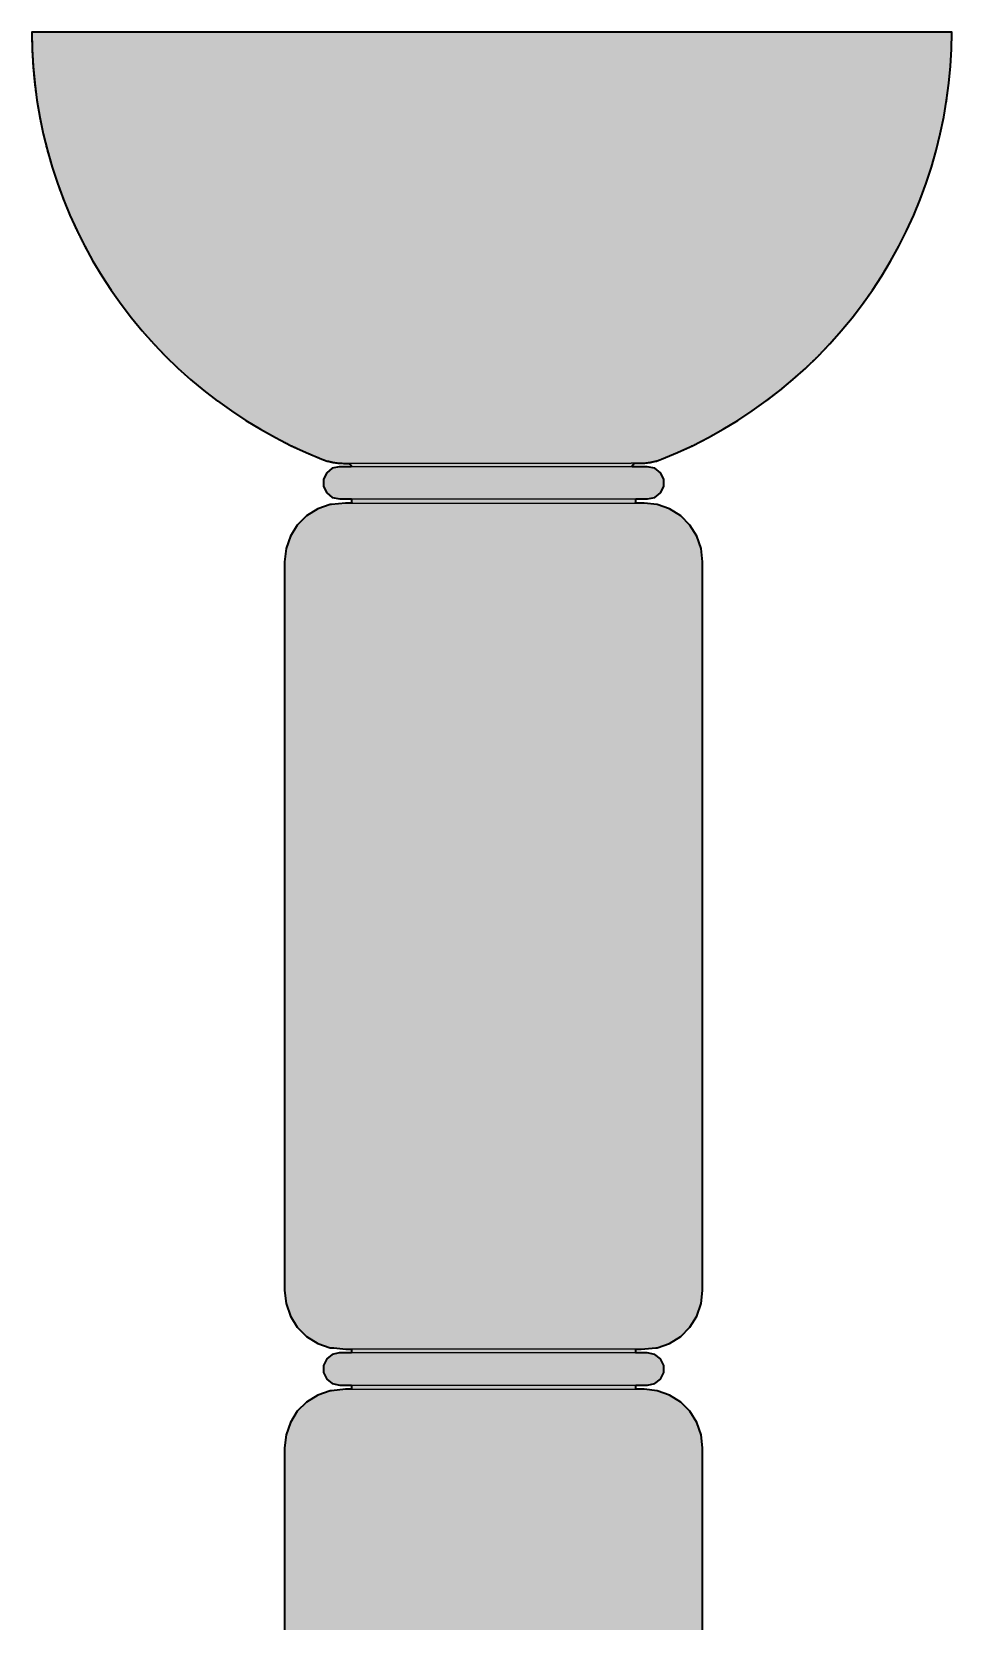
# Model space of a CAD drawing. Header units: millimetres. Extents: x -46 to 1833, y 45 to 2937.
# Drawn here: x 95 to 646, y 1987 to 2937 of the extents above; entities that cross this region are included whole.
import ezdxf

# ---------------------------------------------------------------- set-up
doc = ezdxf.new("R2010")
doc.units = ezdxf.units.MM
doc.layers.add('Blocks', color=7, linetype='Continuous')
doc.layers.add('Blocks$Fill', color=7, linetype='Continuous', true_color=0xffffff)
doc.layers.add('Blocks$Inner', color=7, linetype='Continuous', lineweight=25, true_color=0x007f00)
doc.layers.add('Blocks$Outline', color=7, linetype='Continuous', lineweight=35, true_color=0xff3f3f)

# ---------------------------------------------------------------- blocks, each defined once
blk = doc.blocks.new('Noctambule Floor 3 High Cylinder Bowl Floor Lamp Front')
at = {"layer": 'Blocks$Fill'}
blk.add_hatch(color=256, dxfattribs=at).paths.add_polyline_path([(690.96, 1900.76), (690.98, 1901.21), (690.87, 1901.21), (141, 1901.21), (141.19, 1890.96), (141.77, 1880.74), (142.72, 1870.54), (144.05, 1860.38), (145.76, 1850.28), (147.84, 1840.25), (150.3, 1830.3), (153.13, 1820.45), (156.32, 1810.72), (159.87, 1801.11), (163.77, 1791.64), (168.03, 1782.32), (172.63, 1773.17), (177.57, 1764.19), (182.83, 1755.41), (188.43, 1746.82), (194.33, 1738.45), (200.55, 1730.31), (207.06, 1722.4), (213.87, 1714.75), (220.95, 1707.35), (228.31, 1700.22), (235.92, 1693.37), (243.79, 1686.8), (251.89, 1680.54), (252.08, 1680.54), (260.4, 1674.58), (268.94, 1668.93), (277.69, 1663.61), (286.62, 1658.62), (295.73, 1653.96), (305.02, 1649.65), (314.46, 1645.69), (317.49, 1644.61), (317.82, 1644.61), (321.03, 1643.83), (321.15, 1643.83), (324.03, 1643.36), (327.3, 1643.21), (330, 1643.21), (330.3, 1643.18), (330.89, 1642.99), (331.16, 1642.83), (331.4, 1642.62), (331.61, 1642.38), (331.77, 1642.12), (331.89, 1641.83), (331.96, 1641.52), (331.99, 1641.21), (325.09, 1641.21), (324.75, 1641.21), (320.66, 1640.25), (317.3, 1637.57), (315.44, 1633.7), (315.44, 1629.41), (317.3, 1625.54), (320.66, 1622.86), (325.11, 1621.91), (326.35, 1621.91), (332.1, 1621.91), (332.1, 1619.71), (332.12, 1619.71), (332.36, 1619.71), (332.33, 1619.68), (331.49, 1619.41), (328.55, 1619.41), (320.11, 1618.53), (319.3, 1618.53), (311.9, 1615.94), (305.27, 1611.77), (299.73, 1606.23), (295.56, 1599.59), (292.97, 1592.2), (292.14, 1584.41), (292.14, 1148.41), (292.97, 1140.62), (295.56, 1133.22), (299.73, 1126.59), (305.27, 1121.04), (311.9, 1116.87), (319.3, 1114.28), (320.11, 1114.28), (321.55, 1114.14), (328.66, 1113.41), (330.73, 1113.41), (331.18, 1113.41), (332.1, 1113.19), (332.09, 1111.21), (324.75, 1111.21), (320.66, 1110.25), (317.3, 1107.57), (315.44, 1103.7), (315.44, 1099.41), (317.3, 1095.54), (320.66, 1092.86), (325.11, 1091.91), (326.35, 1091.91), (332.09, 1091.91), (332.1, 1089.71), (332.12, 1089.71), (332.36, 1089.71), (332.33, 1089.68), (331.49, 1089.41), (328.55, 1089.41), (320.11, 1088.53), (319.3, 1088.53), (311.9, 1085.94), (305.27, 1081.77), (299.73, 1076.23), (295.56, 1069.59), (292.97, 1062.2), (292.14, 1054.41), (292.14, 618.41), (292.97, 610.62), (295.56, 603.22), (299.73, 596.59), (305.27, 591.04), (311.9, 586.87), (319.3, 584.28), (320.11, 584.28), (328.66, 583.41), (330.73, 583.41), (331.18, 583.41), (332.1, 583.19), (332.09, 581.21), (325.27, 581.21), (320.58, 580.25), (317.22, 577.57), (315.36, 573.7), (315.36, 569.41), (317.22, 565.54), (320.58, 562.86), (324.84, 561.91), (325.22, 561.91), (332.09, 561.91), (332.1, 559.92), (331.18, 559.71), (328.55, 559.71), (320.11, 558.83), (319.3, 558.83), (311.9, 556.24), (305.27, 552.07), (299.73, 546.53), (295.56, 539.9), (292.97, 532.5), (292.14, 524.71), (292.14, 88.71), (292.97, 80.92), (295.56, 73.52), (299.73, 66.89), (305.27, 61.35), (311.9, 57.18), (319.3, 54.59), (320.11, 54.59), (328.66, 53.71), (330.73, 53.71), (331.18, 53.71), (332.1, 53.5), (332.09, 51.51), (325.27, 51.51), (320.58, 50.55), (317.22, 47.88), (315.36, 44.01), (315.36, 39.71), (317.22, 35.84), (320.58, 33.17), (324.84, 32.21), (325.22, 32.21), (327.11, 32.21), (328.56, 12.94), (328.87, 12.27), (329.55, 12), (142.93, 12), (142.42, 11.5), (142.44, 7.5), (142.93, 7), (143.1, 7), (167.16, 7), (167.16, 0), (167.31, 0), (192.16, 0), (192.16, 7), (257.97, 7), (257.97, 0), (258.13, 0), (282.97, 0), (282.97, 7), (404.88, 7), (404.88, 0), (405.04, 0), (429.88, 0), (429.88, 7), (551.87, 7), (551.87, 0), (552.02, 0), (576.87, 0), (576.87, 7), (642.68, 7), (642.68, 0), (642.83, 0), (667.68, 0), (667.68, 7), (691.91, 7), (692.4, 7.5), (692.42, 11.5), (691.91, 12), (691.74, 12), (506.6, 12), (507.28, 12.27), (507.59, 12.94), (509.04, 32.21), (509.07, 32.21), (512.99, 33.17), (513.6, 33.17), (516.96, 35.84), (518.82, 39.71), (518.82, 44.01), (516.96, 47.88), (513.6, 50.55), (509.4, 51.51), (509.19, 51.51), (502.08, 51.51), (502.08, 53.5), (503, 53.71), (507.09, 53.71), (514.88, 54.59), (522.28, 57.18), (528.91, 61.35), (534.45, 66.89), (538.62, 73.52), (541.21, 80.92), (542.04, 88.71), (542.04, 524.71), (541.21, 532.5), (538.62, 539.9), (534.45, 546.53), (528.91, 552.07), (522.28, 556.24), (514.88, 558.83), (507.08, 559.71), (507.06, 559.71), (503, 559.71), (502.08, 559.92), (502.08, 561.91), (509.07, 561.91), (512.99, 562.86), (513.6, 562.86), (516.96, 565.54), (518.82, 569.41), (518.82, 573.7), (516.96, 577.57), (513.6, 580.25), (509.4, 581.21), (509.19, 581.21), (502.08, 581.21), (502.08, 583.19), (503, 583.4), (507.09, 583.41), (514.88, 584.28), (522.28, 586.87), (528.91, 591.04), (534.45, 596.59), (538.62, 603.22), (541.21, 610.62), (542.04, 618.41), (542.04, 1054.41), (541.21, 1062.2), (538.62, 1069.59), (534.45, 1076.23), (528.91, 1081.77), (522.28, 1085.94), (514.88, 1088.53), (507.08, 1089.41), (507.06, 1089.41), (502.99, 1089.41), (501.85, 1089.68), (501.82, 1089.71), (502.08, 1089.71), (502.09, 1091.91), (509.1, 1091.91), (513.52, 1092.86), (516.88, 1095.54), (518.74, 1099.41), (518.74, 1103.7), (516.88, 1107.57), (513.52, 1110.25), (513.52, 1110.25), (508.91, 1111.21), (502.08, 1111.21), (502.08, 1113.19), (502.99, 1113.4), (505.2, 1113.41), (514.14, 1114.28), (514.88, 1114.28), (522.28, 1116.87), (528.91, 1121.04), (534.45, 1126.59), (538.62, 1133.22), (541.21, 1140.62), (542.04, 1148.41), (542.04, 1584.41), (541.21, 1592.2), (538.62, 1599.59), (534.45, 1606.23), (528.91, 1611.77), (522.28, 1615.94), (514.88, 1618.53), (507.08, 1619.41), (507.06, 1619.41), (502.99, 1619.41), (501.85, 1619.68), (501.82, 1619.71), (501.82, 1619.71), (502.08, 1619.71), (502.08, 1621.91), (509.1, 1621.91), (513.52, 1622.86), (516.88, 1625.54), (518.74, 1629.41), (518.74, 1633.7), (516.88, 1637.57), (513.52, 1640.25), (513.52, 1640.25), (508.91, 1641.21), (507.5, 1641.21), (499.98, 1641.21), (500.01, 1641.52), (500.08, 1641.83), (500.2, 1642.12), (500.37, 1642.38), (500.57, 1642.62), (500.81, 1642.83), (501.08, 1642.99), (501.37, 1643.18), (501.59, 1643.33), (502.56, 1643.36), (504.32, 1643.36), (507.56, 1643.36), (510.82, 1643.83), (514.02, 1644.61), (514.44, 1644.61), (517.47, 1645.69), (527.05, 1649.65), (536.34, 1653.96), (545.46, 1658.62), (554.4, 1663.61), (563.15, 1668.93), (571.7, 1674.58), (580.03, 1680.54), (580.08, 1680.54), (588.18, 1686.8), (596.05, 1693.37), (603.67, 1700.22), (611.02, 1707.35), (618.11, 1714.75), (624.91, 1722.4), (631.42, 1730.31), (637.64, 1738.45), (643.55, 1746.82), (649.14, 1755.41), (654.41, 1764.19), (659.35, 1773.17), (663.95, 1782.32), (668.2, 1791.64), (672.11, 1801.11), (675.66, 1810.72), (678.85, 1820.45), (681.67, 1830.3), (684.13, 1840.25), (686.21, 1850.28), (687.92, 1860.38), (689.25, 1870.54), (690.21, 1880.74), (690.78, 1890.96)], flags=0)
at = {"layer": 'Blocks$Inner'}
for points in [[(325.09, 1641.21), (324.75, 1641.21), (320.66, 1640.25), (317.3, 1637.57), (315.44, 1633.7), (315.44, 1629.41), (317.3, 1625.54), (320.66, 1622.86), (325.11, 1621.91), (326.35, 1621.91), (328.48, 1621.91), (331.45, 1621.91), (335.25, 1621.91), (339.84, 1621.91), (345.17, 1621.91), (351.2, 1621.91), (357.85, 1621.91), (365.08, 1621.91), (372.82, 1621.91), (380.97, 1621.91), (389.48, 1621.91), (398.25, 1621.91), (407.2, 1621.91), (416.25, 1621.91), (425.3, 1621.91), (434.28, 1621.91), (443.09, 1621.91), (451.65, 1621.91), (459.88, 1621.91), (467.69, 1621.91), (475.02, 1621.91), (481.79, 1621.91), (487.94, 1621.91), (493.41, 1621.91), (498.13, 1621.91), (503.68, 1621.91), (506.49, 1621.91), (508.37, 1621.91), (509.1, 1621.91), (513.52, 1622.86), (516.88, 1625.54), (518.74, 1629.41), (518.74, 1633.7), (516.88, 1637.57), (513.52, 1640.25), (513.52, 1640.25), (508.91, 1641.21), (507.5, 1641.21), (505.22, 1641.21), (502.08, 1641.21), (498.13, 1641.21), (491.02, 1641.21), (486.38, 1641.21), (480.98, 1641.21), (474.79, 1641.21), (467.81, 1641.21), (460.08, 1641.21), (451.65, 1641.21), (447.2, 1641.21), (440.25, 1641.21), (433.03, 1641.21), (423.06, 1641.21), (412.85, 1641.21), (407.7, 1641.21), (399.98, 1641.21), (392.33, 1641.21), (382.36, 1641.21), (372.82, 1641.21), (363.85, 1641.21), (355.6, 1641.21), (351.79, 1641.21), (346.5, 1641.21), (341.75, 1641.21), (336.32, 1641.21), (331.94, 1641.21), (330.15, 1641.21), (327.96, 1641.21), (326.35, 1641.21), (325.09, 1641.21), (320.66, 1640.25)], [(501.59, 1643.33), (501.37, 1643.18), (501.08, 1642.99), (500.81, 1642.83), (500.57, 1642.62), (500.37, 1642.38), (500.2, 1642.12), (500.08, 1641.83), (500.01, 1641.52)], [(332.1, 1621.91), (332.1, 1619.71), (332.12, 1619.71), (332.29, 1619.71), (332.36, 1619.71), (332.33, 1619.68), (331.49, 1619.41)], [(502.08, 1621.91), (502.08, 1621.91), (502.08, 1619.71), (501.82, 1619.71), (501.82, 1619.71), (501.85, 1619.68), (502.99, 1619.41)], [(332.09, 1111.21), (332.1, 1113.19), (331.18, 1113.41)], [(502.99, 1113.4), (502.08, 1113.19), (502.08, 1111.21)], [(292.14, 618.41), (292.14, 1054.41), (292.97, 1062.2), (295.56, 1069.59), (299.73, 1076.23), (305.27, 1081.77), (311.9, 1085.94), (319.3, 1088.53), (320.11, 1088.53), (328.55, 1089.41), (330.64, 1089.41), (332.98, 1089.41), (335.47, 1089.41), (337.99, 1089.41), (340.44, 1089.41), (342.76, 1089.41), (344.94, 1089.41), (349.04, 1089.41), (352.36, 1089.41), (357.72, 1089.41), (363.51, 1089.41), (370.89, 1089.41), (377.66, 1089.41), (383.8, 1089.41), (389.32, 1089.41), (394.23, 1089.41), (398.59, 1089.41), (402.45, 1089.41), (405.85, 1089.41), (411.85, 1089.41), (420.92, 1089.41), (430.01, 1089.41), (438.71, 1089.41), (446.11, 1089.41), (452.38, 1089.41), (457.69, 1089.41), (462.19, 1089.41), (466.02, 1089.41), (469.26, 1089.41), (472.02, 1089.41), (476.67, 1089.41), (483.16, 1089.41), (489.01, 1089.41), (497.35, 1089.38), (499.93, 1089.41), (502.64, 1089.41), (504.48, 1089.41), (505.7, 1089.41), (507.06, 1089.41), (507.08, 1089.41), (514.88, 1088.53), (522.28, 1085.94), (528.91, 1081.77), (534.45, 1076.23), (538.62, 1069.59), (541.21, 1062.2), (542.04, 1054.41), (542.04, 618.41)], [(331.49, 1089.41), (332.33, 1089.68), (332.36, 1089.71), (332.29, 1089.71), (332.12, 1089.71), (332.1, 1089.71), (332.09, 1091.91)], [(502.09, 1091.91), (502.08, 1089.71), (501.82, 1089.71), (501.85, 1089.68), (502.99, 1089.41)]]:
    blk.add_lwpolyline(points, dxfattribs=at)
for points in [[(292.97, 1592.2), (295.56, 1599.59), (299.73, 1606.23), (305.27, 1611.77), (311.9, 1615.94), (319.3, 1618.53), (320.11, 1618.53), (328.55, 1619.41), (330.64, 1619.41), (332.98, 1619.41), (335.47, 1619.41), (337.99, 1619.41), (340.44, 1619.41), (342.76, 1619.41), (344.94, 1619.41), (349.04, 1619.41), (352.36, 1619.41), (357.72, 1619.41), (363.51, 1619.41), (370.89, 1619.41), (377.66, 1619.41), (383.8, 1619.41), (389.32, 1619.41), (394.23, 1619.41), (398.59, 1619.41), (402.45, 1619.41), (405.85, 1619.41), (411.85, 1619.41), (420.92, 1619.41), (430.01, 1619.41), (438.71, 1619.41), (446.11, 1619.41), (452.38, 1619.41), (457.69, 1619.41), (462.19, 1619.41), (466.02, 1619.41), (469.26, 1619.41), (472.02, 1619.41), (476.67, 1619.41), (483.16, 1619.41), (489.01, 1619.41), (497.35, 1619.38), (499.93, 1619.41), (502.64, 1619.41), (504.48, 1619.41), (505.7, 1619.41), (507.06, 1619.41), (507.08, 1619.41), (514.88, 1618.53), (522.28, 1615.94), (528.91, 1611.77), (534.45, 1606.23), (538.62, 1599.59), (541.21, 1592.2), (542.04, 1584.41), (542.04, 1148.41), (541.21, 1140.62), (538.62, 1133.22), (534.45, 1126.59), (528.91, 1121.04), (522.28, 1116.87), (514.88, 1114.28), (514.14, 1114.28), (505.2, 1113.41), (502.97, 1113.41), (499.92, 1113.41), (496.07, 1113.41), (491.46, 1113.41), (486.14, 1113.41), (480.15, 1113.41), (473.55, 1113.41), (466.41, 1113.41), (458.79, 1113.41), (450.77, 1113.41), (442.43, 1113.41), (433.84, 1113.41), (425.09, 1113.41), (416.27, 1113.41), (407.45, 1113.41), (398.73, 1113.41), (390.18, 1113.41), (381.89, 1113.41), (373.94, 1113.41), (366.41, 1113.41), (359.36, 1113.41), (352.87, 1113.41), (347, 1113.41), (341.8, 1113.41), (337.33, 1113.41), (333.63, 1113.41), (330.73, 1113.41), (328.66, 1113.41), (321.55, 1114.14), (320.11, 1114.28), (319.3, 1114.28), (311.9, 1116.87), (305.27, 1121.04), (299.73, 1126.59), (295.56, 1133.22), (292.97, 1140.62), (292.14, 1148.41), (292.14, 1584.41)], [(508.91, 1111.21), (507.5, 1111.21), (505.22, 1111.21), (502.08, 1111.21), (498.13, 1111.21), (491.02, 1111.21), (486.38, 1111.21), (480.98, 1111.21), (474.79, 1111.21), (467.81, 1111.21), (460.08, 1111.21), (451.65, 1111.21), (447.2, 1111.21), (440.25, 1111.21), (433.03, 1111.21), (423.06, 1111.21), (412.85, 1111.21), (407.7, 1111.21), (399.98, 1111.21), (392.33, 1111.21), (382.36, 1111.21), (372.82, 1111.21), (363.85, 1111.21), (355.6, 1111.21), (351.79, 1111.21), (346.5, 1111.21), (341.75, 1111.21), (336.32, 1111.21), (331.94, 1111.21), (330.15, 1111.21), (327.96, 1111.21), (326.35, 1111.21), (325.09, 1111.21), (324.75, 1111.21), (320.66, 1110.25), (317.3, 1107.57), (315.44, 1103.7), (315.44, 1099.41), (317.3, 1095.54), (320.66, 1092.86), (325.11, 1091.91), (326.35, 1091.91), (328.48, 1091.91), (331.45, 1091.91), (335.25, 1091.91), (339.84, 1091.91), (345.17, 1091.91), (351.2, 1091.91), (357.85, 1091.91), (365.08, 1091.91), (372.82, 1091.91), (380.97, 1091.91), (389.48, 1091.91), (398.25, 1091.91), (407.2, 1091.91), (416.25, 1091.91), (425.3, 1091.91), (434.28, 1091.91), (443.09, 1091.91), (451.65, 1091.91), (459.88, 1091.91), (467.69, 1091.91), (475.02, 1091.91), (481.79, 1091.91), (487.94, 1091.91), (493.41, 1091.91), (498.13, 1091.91), (503.68, 1091.91), (506.49, 1091.91), (508.37, 1091.91), (509.1, 1091.91), (513.52, 1092.86), (516.88, 1095.54), (518.74, 1099.41), (518.74, 1103.7), (516.88, 1107.57), (513.52, 1110.25), (513.52, 1110.25)]]:
    blk.add_lwpolyline(points, close=True, dxfattribs=at)
for points, knots in [([(499.95, 1641.21), (499.98, 1641.21), (500.01, 1641.52), (499.95, 1641.21), (499.79, 1641.21), (499.5, 1641.21), (499.09, 1641.21), (498.54, 1641.21), (497.87, 1641.21), (497.07, 1641.21), (496.14, 1641.21), (495.1, 1641.21), (493.93, 1641.21), (492.64, 1641.21), (491.23, 1641.21), (489.7, 1641.21), (488.07, 1641.21), (486.32, 1641.21), (484.46, 1641.21), (482.5, 1641.21), (480.43, 1641.21), (478.27, 1641.21), (476, 1641.21), (473.65, 1641.21), (471.21, 1641.21), (468.68, 1641.21), (466.07, 1641.21), (463.39, 1641.21), (460.63, 1641.21), (457.8, 1641.21), (454.91, 1641.21), (451.95, 1641.21), (448.95, 1641.21), (445.89, 1641.21), (442.78, 1641.21), (439.64, 1641.21), (436.45, 1641.21), (433.24, 1641.21), (430, 1641.21), (426.74, 1641.21), (423.46, 1641.21), (420.17, 1641.21), (416.87, 1641.21), (413.57, 1641.21), (410.28, 1641.21), (406.99, 1641.21), (403.72, 1641.21), (400.47, 1641.21), (397.24, 1641.21), (394.04, 1641.21), (390.87, 1641.21), (387.74, 1641.21), (384.66, 1641.21), (381.62, 1641.21), (378.64, 1641.21), (375.72, 1641.21), (372.85, 1641.21), (370.06, 1641.21), (367.33, 1641.21), (364.68, 1641.21), (362.11, 1641.21), (359.62, 1641.21), (357.22, 1641.21), (354.91, 1641.21), (352.69, 1641.21), (350.57, 1641.21), (348.55, 1641.21), (346.64, 1641.21), (344.83, 1641.21), (343.13, 1641.21), (341.55, 1641.21), (340.08, 1641.21), (338.72, 1641.21), (337.49, 1641.21), (336.38, 1641.21), (335.38, 1641.21), (334.52, 1641.21), (333.78, 1641.21), (333.16, 1641.21), (332.68, 1641.21), (332.32, 1641.21), (332.09, 1641.21), (331.99, 1641.21), (331.96, 1641.52), (331.89, 1641.83), (331.77, 1642.12), (331.61, 1642.38), (331.4, 1642.62), (331.16, 1642.83), (330.89, 1642.99), (330.3, 1643.18), (330, 1643.21), (327.3, 1643.21), (324.03, 1643.36), (321.15, 1643.83), (321.03, 1643.83), (317.82, 1644.61), (317.49, 1644.61), (314.46, 1645.69), (305.02, 1649.65), (295.73, 1653.96), (286.62, 1658.62), (277.69, 1663.61), (268.94, 1668.93), (260.4, 1674.58), (252.08, 1680.54), (251.89, 1680.54), (243.79, 1686.8), (235.92, 1693.37), (228.31, 1700.22), (220.95, 1707.35), (213.87, 1714.75), (207.06, 1722.4), (200.55, 1730.31), (194.33, 1738.45), (188.43, 1746.82), (182.83, 1755.41), (177.57, 1764.19), (172.63, 1773.17), (168.03, 1782.32), (163.77, 1791.64), (159.87, 1801.11), (156.32, 1810.72), (153.13, 1820.45), (150.3, 1830.3), (147.84, 1840.25), (145.76, 1850.28), (144.05, 1860.38), (142.72, 1870.54), (141.77, 1880.74), (141.19, 1890.96), (141, 1901.21), (141.11, 1901.21), (141.33, 1901.21), (141.65, 1901.21), (142.08, 1901.21), (142.61, 1901.21), (143.25, 1901.21), (143.99, 1901.21), (144.84, 1901.21), (145.79, 1901.21), (146.85, 1901.21), (148.01, 1901.21), (149.27, 1901.21), (150.64, 1901.21), (152.11, 1901.21), (153.68, 1901.21), (155.35, 1901.21), (157.13, 1901.21), (159, 1901.21), (160.97, 1901.21), (163.04, 1901.21), (165.21, 1901.21), (167.47, 1901.21), (169.83, 1901.21), (172.29, 1901.21), (174.83, 1901.21), (177.48, 1901.21), (180.21, 1901.21), (183.03, 1901.21), (185.95, 1901.21), (188.95, 1901.21), (192.04, 1901.21), (195.22, 1901.21), (198.48, 1901.21), (201.83, 1901.21), (205.25, 1901.21), (208.76, 1901.21), (212.35, 1901.21), (216.02, 1901.21), (219.77, 1901.21), (223.59, 1901.21), (227.48, 1901.21), (231.45, 1901.21), (235.49, 1901.21), (239.6, 1901.21), (243.77, 1901.21), (248.01, 1901.21), (252.32, 1901.21), (256.69, 1901.21), (261.12, 1901.21), (265.62, 1901.21), (270.17, 1901.21), (274.77, 1901.21), (279.43, 1901.21), (284.14, 1901.21), (288.91, 1901.21), (293.72, 1901.21), (298.58, 1901.21), (303.49, 1901.21), (308.43, 1901.21), (313.42, 1901.21), (318.45, 1901.21), (323.52, 1901.21), (328.62, 1901.21), (333.76, 1901.21), (338.93, 1901.21), (344.13, 1901.21), (349.35, 1901.21), (354.6, 1901.21), (359.88, 1901.21), (365.17, 1901.21), (370.49, 1901.21), (375.82, 1901.21), (381.17, 1901.21), (386.54, 1901.21), (391.91, 1901.21), (397.29, 1901.21), (402.68, 1901.21), (408.08, 1901.21), (413.48, 1901.21), (418.88, 1901.21), (424.28, 1901.21), (429.67, 1901.21), (435.06, 1901.21), (440.44, 1901.21), (445.82, 1901.21), (451.18, 1901.21), (456.53, 1901.21), (461.86, 1901.21), (467.17, 1901.21), (472.47, 1901.21), (477.74, 1901.21), (482.99, 1901.21), (488.21, 1901.21), (493.41, 1901.21), (498.58, 1901.21), (503.71, 1901.21), (508.81, 1901.21), (513.88, 1901.21), (518.9, 1901.21), (523.89, 1901.21), (528.83, 1901.21), (533.74, 1901.21), (538.59, 1901.21), (543.4, 1901.21), (548.16, 1901.21), (552.87, 1901.21), (557.53, 1901.21), (562.13, 1901.21), (566.68, 1901.21), (571.16, 1901.21), (575.59, 1901.21), (579.96, 1901.21), (584.26, 1901.21), (588.5, 1901.21), (592.67, 1901.21), (596.77, 1901.21), (600.81, 1901.21), (604.77, 1901.21), (608.66, 1901.21), (612.47, 1901.21), (616.21, 1901.21), (619.88, 1901.21), (623.46, 1901.21), (626.96, 1901.21), (630.39, 1901.21), (633.73, 1901.21), (636.98, 1901.21), (640.15, 1901.21), (643.24, 1901.21), (646.23, 1901.21), (649.14, 1901.21), (651.96, 1901.21), (654.69, 1901.21), (657.32, 1901.21), (659.86, 1901.21), (662.31, 1901.21), (664.67, 1901.21), (666.92, 1901.21), (669.08, 1901.21), (671.15, 1901.21), (673.11, 1901.21), (674.98, 1901.21), (676.74, 1901.21), (678.41, 1901.21), (679.97, 1901.21), (681.43, 1901.21), (682.79, 1901.21), (684.05, 1901.21), (685.2, 1901.21), (686.25, 1901.21), (687.2, 1901.21), (688.04, 1901.21), (688.77, 1901.21), (689.41, 1901.21), (689.93, 1901.21), (690.35, 1901.21), (690.66, 1901.21), (690.87, 1901.21), (690.98, 1901.21), (690.7, 1890.96), (690.12, 1880.74), (689.17, 1870.54), (687.84, 1860.38), (686.13, 1850.28), (684.05, 1840.25), (681.59, 1830.3), (678.77, 1820.45), (675.58, 1810.72), (672.03, 1801.11), (668.13, 1791.64), (663.87, 1782.32), (659.27, 1773.17), (654.34, 1764.19), (649.07, 1755.41), (643.48, 1746.82), (637.57, 1738.45), (631.36, 1730.31), (624.85, 1722.4), (618.05, 1714.75), (610.96, 1707.35), (603.61, 1700.22), (596, 1693.37), (588.13, 1686.8), (580.03, 1680.54), (571.7, 1674.58), (563.15, 1668.93), (554.4, 1663.61), (545.46, 1658.62), (536.34, 1653.96), (527.05, 1649.65), (517.47, 1645.69), (514.44, 1644.61), (514.02, 1644.61), (510.82, 1643.83), (507.56, 1643.36), (506.82, 1643.36), (505.74, 1643.36), (504.32, 1643.36), (502.56, 1643.36), (498.47, 1643.21), (497.64, 1643.21), (495.84, 1643.21), (493.84, 1643.21), (491.66, 1643.21), (489.3, 1643.21), (487.41, 1643.21), (485.43, 1643.21), (484.05, 1643.21), (481.18, 1643.21), (478.15, 1643.21), (475.77, 1643.21), (473.32, 1643.21), (471.64, 1643.21), (468.18, 1643.21), (464.6, 1643.21), (460.9, 1643.21), (457.09, 1643.21), (454.17, 1643.21), (451.2, 1643.21), (449.19, 1643.21), (445.11, 1643.21), (440.96, 1643.21), (437.81, 1643.21), (434.63, 1643.21), (432.5, 1643.21), (428.2, 1643.21), (423.88, 1643.21), (419.53, 1643.21), (415.18, 1643.21), (411.91, 1643.21), (408.65, 1643.21), (406.49, 1643.21), (402.17, 1643.21), (397.89, 1643.21), (394.7, 1643.21), (391.55, 1643.21), (389.46, 1643.21), (385.34, 1643.21), (381.29, 1643.21), (378.31, 1643.21), (375.38, 1643.21), (373.45, 1643.21), (371.54, 1643.21), (368.73, 1643.21), (366, 1643.21), (362.91, 1643.21), (359.92, 1643.21), (357.39, 1643.21), (354.95, 1643.21), (350.89, 1643.21), (347.56, 1643.21), (344.83, 1643.21), (342.59, 1643.21), (340.74, 1643.21), (339.21, 1643.21), (337.94, 1643.21), (336.89, 1643.21), (336, 1643.21), (335.26, 1643.21), (334.64, 1643.21), (333.61, 1643.21), (330, 1643.21)], [0, 0, 0.030098, 0.344262, 0.662637, 0.822215, 1.110997, 1.528573, 2.074275, 2.747274, 3.546519, 4.470792, 5.518656, 6.6885, 7.978525, 9.386735, 10.910964, 12.548862, 14.297891, 16.155372, 18.118434, 20.184045, 22.349024, 24.610033, 26.963582, 29.406047, 31.933665, 34.542527, 37.228618, 39.987798, 42.815809, 45.708292, 48.660784, 51.668737, 54.727509, 57.832384, 60.97858, 64.161239, 67.375455, 70.616275, 73.8787, 77.157698, 80.448215, 83.745177, 87.0435, 90.338098, 93.623892, 96.895814, 100.14882, 103.377894, 106.578057, 109.744375, 112.871964, 115.956004, 118.991738, 121.974485, 124.899645, 127.762714, 130.559268, 133.284998, 135.935702, 138.507295, 140.995813, 143.397408, 145.708389, 147.925191, 150.044389, 152.062721, 153.977075, 155.784502, 157.4822, 159.067569, 160.538154, 161.891694, 163.126092, 164.239459, 165.230069, 166.096397, 166.837106, 167.451053, 167.937293, 168.295074, 168.523851, 168.623262, 168.937426, 169.251272, 169.56522, 169.878967, 170.192812, 170.508104, 170.820516, 171.839895, 172.144239, 174.836836, 178.117798, 181.027401, 181.155107, 184.455629, 184.785562, 188.004444, 198.242976, 208.477342, 218.712145, 228.947316, 239.182815, 249.418853, 259.655211, 259.840929, 270.084984, 280.329059, 290.573231, 300.817328, 311.061534, 321.305796, 331.549929, 341.794182, 352.038432, 362.282678, 372.52708, 382.771345, 393.0157, 403.260048, 413.504466, 423.748856, 433.993272, 444.237635, 454.482027, 464.726518, 474.970982, 485.215409, 495.459847, 505.704412, 515.94883, 516.05856, 516.274262, 516.59586, 517.02322, 517.556191, 518.194561, 518.938046, 519.786415, 520.739289, 521.79636, 522.957154, 524.221287, 525.588227, 527.057476, 528.628445, 530.300541, 532.073117, 533.945504, 535.916939, 537.986679, 540.153962, 542.417908, 544.77768, 547.232342, 549.780941, 552.422524, 555.15606, 557.980481, 560.894719, 563.897629, 566.988087, 570.164852, 573.426743, 576.772499, 580.200806, 583.710347, 587.299786, 590.967732, 594.712773, 598.533459, 602.428303, 606.395836, 610.434494, 614.542752, 618.719006, 622.961655, 627.269059, 631.639557, 636.071473, 640.563088, 645.112677, 649.718476, 654.37871, 659.091606, 663.855324, 668.668023, 673.527871, 678.43297, 683.381453, 688.371392, 693.40087, 698.467942, 703.570671, 708.707075, 713.87518, 719.072996, 724.298511, 729.549723, 734.824591, 740.121093, 745.437184, 750.770817, 756.119931, 761.482466, 766.856356, 772.239529, 777.629907, 783.025416, 788.423973, 793.823497, 799.221907, 804.617122, 810.007061, 815.389648, 820.762806, 826.124466, 831.472559, 836.80502, 842.119799, 847.414847, 852.688113, 857.93758, 863.161211, 868.357001, 873.52294, 878.657036, 883.757325, 888.821812, 893.848572, 898.83565, 903.781128, 908.68311, 913.539696, 918.349009, 923.109208, 927.818451, 932.474919, 937.076817, 941.622382, 946.109839, 950.537491, 954.903603, 959.206505, 963.444519, 967.616043, 971.719456, 975.753155, 979.715634, 983.605309, 987.420712, 991.160355, 994.822827, 998.406659, 1001.910534, 1005.333081, 1008.672963, 1011.928902, 1015.09964, 1018.183956, 1021.180668, 1024.088612, 1026.906681, 1029.63377, 1032.26883, 1034.810849, 1037.258873, 1039.611912, 1041.869088, 1044.029522, 1046.092377, 1048.056851, 1049.922238, 1051.687756, 1053.352757, 1054.916573, 1056.378632, 1057.738343, 1058.995209, 1060.148754, 1061.198464, 1062.144013, 1062.984982, 1063.721104, 1064.352055, 1064.877568, 1065.29749, 1065.61163, 1065.819893, 1065.922184, 1076.168586, 1086.413142, 1096.657553, 1106.90193, 1117.146312, 1127.390671, 1137.634885, 1147.879016, 1158.123124, 1168.36715, 1178.611125, 1188.854934, 1199.098673, 1209.34222, 1219.585818, 1229.829138, 1240.072365, 1250.315483, 1260.55838, 1270.801273, 1281.044002, 1291.286524, 1301.52898, 1311.77124, 1322.013363, 1332.255366, 1342.497324, 1352.739023, 1362.980697, 1373.222252, 1383.463624, 1393.828015, 1397.046591, 1397.463766, 1400.760127, 1404.055951, 1404.79297, 1405.874541, 1407.296574, 1409.053681, 1413.15067, 1413.97761, 1415.778505, 1417.771761, 1419.95259, 1422.315728, 1424.204318, 1426.189705, 1427.565753, 1430.439979, 1433.471266, 1435.843407, 1438.296577, 1439.975401, 1443.432585, 1447.015516, 1450.715562, 1454.523813, 1457.445497, 1460.418927, 1462.42798, 1466.504857, 1470.6519, 1473.802222, 1476.982125, 1479.116367, 1483.413405, 1487.739871, 1492.085344, 1496.439356, 1499.704159, 1502.96344, 1505.131044, 1509.447781, 1513.731231, 1516.915759, 1520.071441, 1522.157089, 1526.279198, 1530.327474, 1533.309347, 1536.24016, 1538.163697, 1540.074736, 1542.882039, 1545.616404, 1548.711578, 1551.701409, 1554.228522, 1556.670295, 1560.731446, 1564.055826, 1566.782729, 1569.025146, 1570.874383, 1572.40409, 1573.673622, 1574.730774, 1575.614106, 1576.35471, 1576.977746, 1578.011242, 1578.148641, 1578.148641]), ([(580.03, 1680.54), (580.08, 1680.54), (588.18, 1686.8), (596.05, 1693.37), (603.67, 1700.22), (611.02, 1707.35), (618.11, 1714.75), (624.91, 1722.4), (631.42, 1730.31), (637.64, 1738.45), (643.55, 1746.82), (649.14, 1755.41), (654.41, 1764.19), (659.35, 1773.17), (663.95, 1782.32), (668.2, 1791.64), (672.11, 1801.11), (675.66, 1810.72), (678.85, 1820.45), (681.67, 1830.3), (684.13, 1840.25), (686.21, 1850.28), (687.92, 1860.38), (689.25, 1870.54), (690.21, 1880.74), (690.78, 1890.96), (690.96, 1900.77)], [0.734415, 0.734415, 1, 2, 3, 4, 5, 6, 7, 8, 9, 10, 11, 12, 13, 14, 15, 16, 17, 18, 19, 20, 21, 22, 23, 24, 25, 25.956928, 25.956928])]:
    blk.add_open_spline(points, degree=1, knots=knots, dxfattribs=at)
at = {"layer": 'Blocks$Outline'}
for points in [[(690.96, 1900.76), (690.98, 1901.21), (690.87, 1901.21), (690.66, 1901.21), (690.35, 1901.21), (689.93, 1901.21), (689.41, 1901.21), (688.77, 1901.21), (688.04, 1901.21), (687.2, 1901.21), (686.25, 1901.21), (685.2, 1901.21), (684.05, 1901.21), (682.79, 1901.21), (681.43, 1901.21), (679.97, 1901.21), (678.41, 1901.21), (676.74, 1901.21), (674.98, 1901.21), (673.11, 1901.21), (671.15, 1901.21), (669.08, 1901.21), (666.92, 1901.21), (664.67, 1901.21), (662.31, 1901.21), (659.86, 1901.21), (657.32, 1901.21), (654.69, 1901.21), (651.96, 1901.21), (649.14, 1901.21), (646.23, 1901.21), (643.24, 1901.21), (640.15, 1901.21), (636.98, 1901.21), (633.73, 1901.21), (630.39, 1901.21), (626.96, 1901.21), (623.46, 1901.21), (619.88, 1901.21), (616.21, 1901.21), (612.47, 1901.21), (608.66, 1901.21), (604.77, 1901.21), (600.81, 1901.21), (596.77, 1901.21), (592.67, 1901.21), (588.5, 1901.21), (584.26, 1901.21), (579.96, 1901.21), (575.59, 1901.21), (571.16, 1901.21), (566.68, 1901.21), (562.13, 1901.21), (557.53, 1901.21), (552.87, 1901.21), (548.16, 1901.21), (543.4, 1901.21), (538.59, 1901.21), (533.74, 1901.21), (528.83, 1901.21), (523.89, 1901.21), (518.9, 1901.21), (513.88, 1901.21), (508.81, 1901.21), (503.71, 1901.21), (498.58, 1901.21), (493.41, 1901.21), (488.21, 1901.21), (482.99, 1901.21), (477.74, 1901.21), (472.47, 1901.21), (467.17, 1901.21), (461.86, 1901.21), (456.53, 1901.21), (451.18, 1901.21), (445.82, 1901.21), (440.44, 1901.21), (435.06, 1901.21), (429.67, 1901.21), (424.28, 1901.21), (418.88, 1901.21), (413.48, 1901.21), (408.08, 1901.21), (402.68, 1901.21), (397.29, 1901.21), (391.91, 1901.21), (386.54, 1901.21), (381.17, 1901.21), (375.82, 1901.21), (370.49, 1901.21), (365.17, 1901.21), (359.88, 1901.21), (354.6, 1901.21), (349.35, 1901.21), (344.13, 1901.21), (338.93, 1901.21), (333.76, 1901.21), (328.62, 1901.21), (323.52, 1901.21), (318.45, 1901.21), (313.42, 1901.21), (308.43, 1901.21), (303.49, 1901.21), (298.58, 1901.21), (293.72, 1901.21), (288.91, 1901.21), (284.14, 1901.21), (279.43, 1901.21), (274.77, 1901.21), (270.17, 1901.21), (265.62, 1901.21), (261.12, 1901.21), (256.69, 1901.21), (252.32, 1901.21), (248.01, 1901.21), (243.77, 1901.21), (239.6, 1901.21), (235.49, 1901.21), (231.45, 1901.21), (227.48, 1901.21), (223.59, 1901.21), (219.77, 1901.21), (216.02, 1901.21), (212.35, 1901.21), (208.76, 1901.21), (205.25, 1901.21), (201.83, 1901.21), (198.48, 1901.21), (195.22, 1901.21), (192.04, 1901.21), (188.95, 1901.21), (185.95, 1901.21), (183.03, 1901.21), (180.21, 1901.21), (177.48, 1901.21), (174.83, 1901.21), (172.29, 1901.21), (169.83, 1901.21), (167.47, 1901.21), (165.21, 1901.21), (163.04, 1901.21), (160.97, 1901.21), (159, 1901.21), (157.13, 1901.21), (155.35, 1901.21), (153.68, 1901.21), (152.11, 1901.21), (150.64, 1901.21), (149.27, 1901.21), (148.01, 1901.21), (146.85, 1901.21), (145.79, 1901.21), (144.84, 1901.21), (143.99, 1901.21), (143.25, 1901.21), (142.61, 1901.21), (142.08, 1901.21), (141.65, 1901.21), (141.33, 1901.21), (141.11, 1901.21), (141, 1901.21), (141.19, 1890.96), (141.77, 1880.74), (142.72, 1870.54), (144.05, 1860.38), (145.76, 1850.28), (147.84, 1840.25), (150.3, 1830.3), (153.13, 1820.45), (156.32, 1810.72), (159.87, 1801.11), (163.77, 1791.64), (168.03, 1782.32), (172.63, 1773.17), (177.57, 1764.19), (182.83, 1755.41), (188.43, 1746.82), (194.33, 1738.45), (200.55, 1730.31), (207.06, 1722.4), (213.87, 1714.75), (220.95, 1707.35), (228.31, 1700.22), (235.92, 1693.37), (243.79, 1686.8), (251.89, 1680.54), (252.08, 1680.54), (260.4, 1674.58), (268.94, 1668.93), (277.69, 1663.61), (286.62, 1658.62), (295.73, 1653.96), (305.02, 1649.65), (314.46, 1645.69), (317.49, 1644.61), (317.82, 1644.61), (321.03, 1643.83), (321.15, 1643.83), (324.03, 1643.36), (327.3, 1643.21), (330, 1643.21), (330.3, 1643.18), (330.89, 1642.99), (331.16, 1642.83), (331.4, 1642.62), (331.61, 1642.38), (331.77, 1642.12), (331.89, 1641.83), (331.96, 1641.52), (331.99, 1641.21)], [(580.03, 1680.54), (580.08, 1680.54), (588.18, 1686.8), (596.05, 1693.37), (603.67, 1700.22), (611.02, 1707.35), (618.11, 1714.75), (624.91, 1722.4), (631.42, 1730.31), (637.64, 1738.45), (643.55, 1746.82), (649.14, 1755.41), (654.41, 1764.19), (659.35, 1773.17), (663.95, 1782.32), (668.2, 1791.64), (672.11, 1801.11), (675.66, 1810.72), (678.85, 1820.45), (681.67, 1830.3), (684.13, 1840.25), (686.21, 1850.28), (687.92, 1860.38), (689.25, 1870.54), (690.21, 1880.74), (690.78, 1890.96), (690.96, 1900.76)], [(501.59, 1643.33), (502.56, 1643.36), (504.32, 1643.36), (505.74, 1643.36), (506.82, 1643.36), (507.56, 1643.36), (510.82, 1643.83), (514.02, 1644.61), (514.44, 1644.61), (517.47, 1645.69), (527.05, 1649.65), (536.34, 1653.96), (545.46, 1658.62), (554.4, 1663.61), (563.15, 1668.93), (571.7, 1674.58), (580.03, 1680.54)], [(325.09, 1641.21), (324.75, 1641.21), (320.66, 1640.25), (317.3, 1637.57), (315.44, 1633.7), (315.44, 1629.41), (317.3, 1625.54), (320.66, 1622.86), (325.11, 1621.91), (326.35, 1621.91), (328.48, 1621.91), (331.45, 1621.91), (332.1, 1621.91)], [(331.99, 1641.21), (331.94, 1641.21), (330.15, 1641.21), (327.96, 1641.21), (326.35, 1641.21), (325.09, 1641.21)], [(499.98, 1641.21), (500.01, 1641.52)], [(502.08, 1621.91), (503.68, 1621.91), (506.49, 1621.91), (508.37, 1621.91), (509.1, 1621.91), (513.52, 1622.86), (516.88, 1625.54), (518.74, 1629.41), (518.74, 1633.7), (516.88, 1637.57), (513.52, 1640.25), (513.52, 1640.25), (508.91, 1641.21), (507.5, 1641.21), (505.22, 1641.21), (502.08, 1641.21), (499.98, 1641.21)], [(500.01, 1641.52), (500.08, 1641.83), (500.2, 1642.12), (500.37, 1642.38), (500.57, 1642.62), (500.81, 1642.83), (501.08, 1642.99), (501.37, 1643.18), (501.59, 1643.33)], [(331.49, 1619.41), (330.64, 1619.41), (328.55, 1619.41), (320.11, 1618.53), (319.3, 1618.53), (311.9, 1615.94), (305.27, 1611.77), (299.73, 1606.23), (295.56, 1599.59), (292.97, 1592.2)], [(332.1, 1621.91), (332.1, 1619.71), (332.12, 1619.71), (332.29, 1619.71), (332.36, 1619.71), (332.33, 1619.68), (331.49, 1619.41)], [(502.99, 1619.41), (501.85, 1619.68), (501.82, 1619.71), (501.82, 1619.71), (502.08, 1619.71), (502.08, 1621.91)], [(502.99, 1113.4), (505.2, 1113.41), (514.14, 1114.28), (514.88, 1114.28), (522.28, 1116.87), (528.91, 1121.04), (534.45, 1126.59), (538.62, 1133.22), (541.21, 1140.62), (542.04, 1148.41), (542.04, 1584.41), (541.21, 1592.2), (538.62, 1599.59), (534.45, 1606.23), (528.91, 1611.77), (522.28, 1615.94), (514.88, 1618.53), (507.08, 1619.41), (507.06, 1619.41), (505.7, 1619.41), (504.48, 1619.41), (502.99, 1619.41)], [(292.97, 1592.2), (292.14, 1584.41), (292.14, 1148.41), (292.97, 1140.62), (295.56, 1133.22), (299.73, 1126.59), (305.27, 1121.04), (311.9, 1116.87), (319.3, 1114.28), (320.11, 1114.28), (321.55, 1114.14), (328.66, 1113.41), (330.73, 1113.41), (331.18, 1113.41)], [(331.18, 1113.41), (332.1, 1113.19)], [(332.1, 1113.19), (332.09, 1111.21)], [(502.08, 1113.19), (502.99, 1113.4)], [(502.08, 1111.21), (502.08, 1113.19)], [(332.09, 1111.21), (331.94, 1111.21), (330.15, 1111.21), (327.96, 1111.21), (326.35, 1111.21), (325.09, 1111.21), (324.75, 1111.21), (320.66, 1110.25), (317.3, 1107.57), (315.44, 1103.7), (315.44, 1099.41), (317.3, 1095.54), (320.66, 1092.86), (325.11, 1091.91), (326.35, 1091.91), (328.48, 1091.91), (331.45, 1091.91), (332.09, 1091.91)], [(508.91, 1111.21), (507.5, 1111.21), (505.22, 1111.21), (502.08, 1111.21), (502.08, 1111.21)], [(502.09, 1091.91), (503.68, 1091.91), (506.49, 1091.91), (508.37, 1091.91), (509.1, 1091.91), (513.52, 1092.86), (516.88, 1095.54), (518.74, 1099.41), (518.74, 1103.7), (516.88, 1107.57), (513.52, 1110.25), (513.52, 1110.25), (508.91, 1111.21)], [(331.49, 1089.41), (330.64, 1089.41), (328.55, 1089.41), (320.11, 1088.53), (319.3, 1088.53), (311.9, 1085.94), (305.27, 1081.77), (299.73, 1076.23), (295.56, 1069.59), (292.97, 1062.2), (292.14, 1054.41), (292.14, 618.41), (292.97, 610.62), (295.56, 603.22), (299.73, 596.59), (305.27, 591.04), (311.9, 586.87), (319.3, 584.28), (320.11, 584.28), (328.66, 583.41), (330.73, 583.41), (331.18, 583.41)], [(332.09, 1091.91), (332.1, 1089.71), (332.12, 1089.71), (332.29, 1089.71), (332.36, 1089.71), (332.33, 1089.68), (331.49, 1089.41)], [(502.99, 1089.41), (501.85, 1089.68), (501.82, 1089.71), (502.08, 1089.71), (502.09, 1091.91)], [(514.88, 584.28), (522.28, 586.87), (528.91, 591.04), (534.45, 596.59), (538.62, 603.22), (541.21, 610.62), (542.04, 618.41), (542.04, 1054.41), (541.21, 1062.2), (538.62, 1069.59), (534.45, 1076.23), (528.91, 1081.77), (522.28, 1085.94), (514.88, 1088.53), (507.08, 1089.41), (507.06, 1089.41), (505.7, 1089.41), (504.48, 1089.41), (502.99, 1089.41)]]:
    blk.add_lwpolyline(points, dxfattribs=at)

msp = doc.modelspace()

# ---------------------------------------------------------------- block references
at = {"layer": 'Blocks'}
msp.add_blockref('Noctambule Floor 3 High Cylinder Bowl Floor Lamp Front', (-45.94, 1036.05), dxfattribs=at)

doc.saveas('drawing.dxf')
